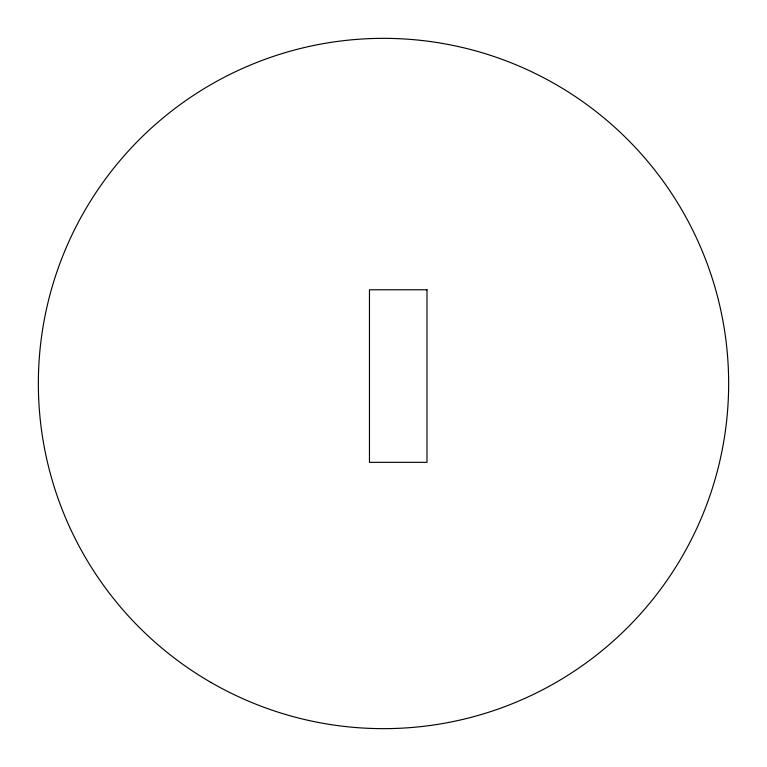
<?xml version="1.0" encoding="UTF-8"?>
<svg xmlns="http://www.w3.org/2000/svg" width="767" height="767" viewBox="0 0 767 767"><rect width="100%" height="100%" fill="white"/><g stroke="black" fill="none" stroke-linecap="round" stroke-linejoin="round"><path stroke-width="1.15" d="M426.989 289.773L369.464 289.773L369.464 462.348L426.989 462.348L426.989 289.773M210.925 682.409A345.15 345.15 0 0 0 728.65 383.5A345.15 345.15 0 0 0 210.925 84.591A345.15 345.15 0 0 0 210.925 682.409"/></g></svg>
